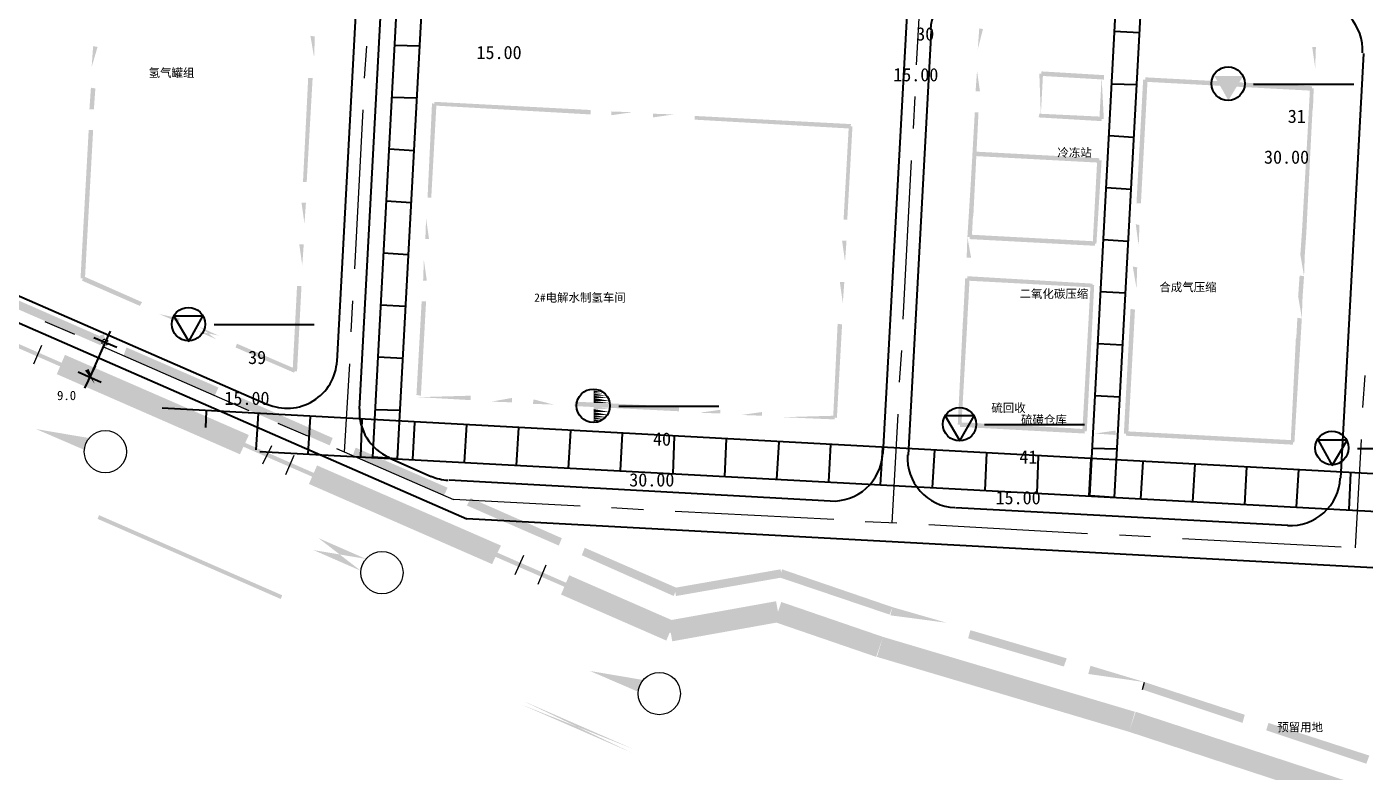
# Model space of a CAD drawing. Header units: metres. Extents: x 110 to 500, y 133 to 419.
# Drawn here: x 286.3 to 394.6, y 235.1 to 295.4 of the extents above; entities that cross this region are included whole.
import ezdxf

# ---------------------------------------------------------------- set-up
doc = ezdxf.new("R2010")
doc.units = ezdxf.units.M
for name, color, linetype in [('PDF_0', 7, 'Continuous'), ('PDF_0-道路边线', 7, 'Continuous'), ('PDF_0高压线', 7, 'Continuous'), ('PDF_DM-尺寸标注', 7, 'Continuous'), ('PDF_HY_BZ_CC', 7, 'Continuous'), ('PDF_ROAD-CENT', 7, 'Continuous'), ('PDF_ZT-二期EPC承包商范围线', 7, 'Continuous'), ('PDF_勘探点', 7, 'Continuous'), ('PDF_绿线', 7, 'Continuous')]:
    doc.layers.add(name, color=color, linetype=linetype)
doc.styles.add('CHINESE', font='宋体')

msp = doc.modelspace()

# ---------------------------------------------------------------- hatches: boundary and pattern name
at = {"layer": 'PDF_0'}
for points in [[(292.28, 269.66), (292.52, 270.26), (285.14, 273.5), (284.84, 272.9)], [(303.56, 260.84), (304.28, 262.4), (289.4, 268.88), (288.74, 267.32)], [(301.52, 265.58), (301.82, 266.24), (294.38, 269.48), (294.14, 268.82)], [(310.82, 261.56), (311.06, 262.16), (303.68, 265.4), (303.38, 264.8)], [(320.06, 257.48), (320.36, 258.14), (312.92, 261.38), (312.68, 260.72)], [(323.96, 251.96), (324.68, 253.46), (309.8, 259.94), (309.14, 258.44)], [(329.36, 253.46), (329.6, 254.06), (322.22, 257.3), (321.92, 256.7)], [(338.66, 249.38), (338.9, 250.04), (331.46, 253.28), (331.22, 252.68)], [(338.72, 250.04), (338.84, 249.38), (347.42, 250.88), (347.3, 251.54)], [(356.12, 247.88), (356.36, 248.48), (347.42, 251.54), (347.24, 250.88)], [(338.06, 245.78), (338.72, 247.34), (330.2, 251.06), (329.54, 249.5)], [(338.24, 247.4), (338.54, 245.72), (347.24, 247.28), (346.94, 248.96)], [(355.04, 244.46), (355.58, 246.08), (347.36, 248.9), (346.82, 247.28)], [(375.5, 238.4), (375.98, 240.02), (355.58, 246.08), (355.1, 244.46)], [(370.22, 243.68), (370.46, 244.34), (362.66, 246.62), (362.48, 245.96)], [(384.68, 239.12), (384.86, 239.78), (376.76, 242.42), (376.58, 241.82)], [(393.26, 232.58), (393.8, 234.2), (376.04, 240.02), (375.5, 238.4)], [(394.7, 235.82), (394.94, 236.48), (386.78, 239.12), (386.6, 238.52)]]:
    msp.add_hatch(color=7, dxfattribs=at).paths.add_polyline_path(points)
h = msp.add_hatch(color=7, dxfattribs=at)
h.paths.add_polyline_path([(293.06, 269.3), (293.06, 269.3), (292.22, 270.44), (292.22, 270.44)])
h.paths.add_polyline_path([(292.7, 269.18), (292.58, 270.56), (292.58, 270.56), (292.22, 270.44)])
h = msp.add_hatch(color=7, dxfattribs=at)
h.paths.add_polyline_path([(291.5, 266.42), (291.8, 266.54), (291.32, 267.74), (291.02, 267.62)])
h.paths.add_polyline_path([(291.5, 266.42), (291.8, 266.54), (291.8, 266.54), (291.02, 267.62)])
h = msp.add_hatch(color=7, dxfattribs=at)
h.paths.add_polyline_path([(360.56, 246.56), (360.74, 247.22), (356.36, 248.48), (356.18, 247.82)])
h.paths.add_polyline_path([(360.56, 246.56), (360.74, 247.22), (360.74, 247.22), (356.18, 247.82)])
h = msp.add_hatch(color=7, dxfattribs=at)
h.paths.add_polyline_path([(376.58, 241.82), (376.76, 242.42), (372.38, 243.74), (372.2, 243.08)])
h.paths.add_polyline_path([(376.58, 241.82), (376.76, 242.42), (376.76, 242.42), (372.2, 243.08)])
at = {"layer": 'PDF_0高压线'}
h = msp.add_hatch(color=7, dxfattribs=at)
h.paths.add_polyline_path([(287.06, 262.88), (287.06, 262.88), (290.96, 261.2), (291.32, 262.16), (287.48, 263.84), (274.04, 269.72), (273.62, 268.76)])
h.paths.add_polyline_path([(287.06, 262.88), (287.06, 262.88), (291.32, 262.16), (287.48, 263.84), (287.48, 263.84), (274.04, 269.72), (273.62, 268.76)])
h = msp.add_hatch(color=7, dxfattribs=at)
h.paths.add_polyline_path([(309.5, 253.1), (309.5, 253.1), (313.76, 252.38), (313.76, 252.38), (309.92, 254.06), (294.44, 260.78), (294.02, 259.88)])
h.paths.add_polyline_path([(309.5, 253.1), (309.5, 253.1), (313.34, 251.42), (309.92, 254.06), (309.92, 254.06), (294.44, 260.78), (294.02, 259.88)])
h = msp.add_hatch(color=7, dxfattribs=at)
h.paths.add_polyline_path([(331.88, 243.32), (331.88, 243.32), (335.78, 241.64), (336.14, 242.6), (332.3, 244.28), (316.82, 251), (316.46, 250.1)])
h.paths.add_polyline_path([(331.88, 243.32), (331.88, 243.32), (336.14, 242.6), (332.3, 244.28), (332.3, 244.28), (316.82, 251), (316.46, 250.1)])
h = msp.add_hatch(color=7, dxfattribs=at)
h.paths.add_polyline_path([(354.32, 233.54), (354.32, 233.54), (358.58, 232.82), (358.58, 232.82), (354.68, 234.5), (339.26, 241.22), (338.84, 240.32)])
h.paths.add_polyline_path([(354.32, 233.54), (354.32, 233.54), (358.16, 231.86), (354.68, 234.5), (354.68, 234.5), (339.26, 241.22), (338.84, 240.32)])
at = {"layer": 'PDF_DM-尺寸标注'}
h = msp.add_hatch(color=7, dxfattribs=at)
h.paths.add_polyline_path([(292.34, 269.78), (292.64, 269.6), (292.94, 270.02), (292.82, 270.14), (292.34, 270.02)])
h.paths.add_polyline_path([(292.46, 269.66), (292.82, 269.66), (292.94, 269.78), (292.64, 270.2), (292.46, 270.14)])
at = {"layer": 'PDF_HY_BZ_CC'}
h = msp.add_hatch(color=7, dxfattribs=at)
h.paths.add_polyline_path([(309.2, 293), (309.56, 292.94), (309.62, 294.62), (309.26, 294.68)])
h.paths.add_polyline_path([(309.2, 293), (309.56, 292.94), (309.56, 292.94), (309.26, 294.68)])
h = msp.add_hatch(color=7, dxfattribs=at)
h.paths.add_polyline_path([(363.62, 293.54), (363.62, 293.54), (363.38, 295.28), (363.38, 295.28)])
h.paths.add_polyline_path([(363.26, 293.6), (363.68, 295.22), (363.68, 295.22), (363.38, 295.28)])
h = msp.add_hatch(color=7, dxfattribs=at)
h.paths.add_polyline_path([(291.92, 292.1), (291.92, 292.1), (291.68, 293.84), (291.68, 293.84)])
h.paths.add_polyline_path([(291.56, 292.16), (292.04, 293.78), (292.04, 293.78), (291.68, 293.84)])
h = msp.add_hatch(color=7, dxfattribs=at)
h.paths.add_polyline_path([(390.2, 292.1), (390.56, 292.1), (390.62, 293.78), (390.32, 293.78)])
h.paths.add_polyline_path([(390.2, 292.1), (390.56, 292.1), (390.56, 292.1), (390.32, 293.78)])
h = msp.add_hatch(color=7, dxfattribs=at)
h.paths.add_polyline_path([(363.08, 290.18), (363.44, 290.18), (363.5, 291.86), (363.2, 291.86)])
h.paths.add_polyline_path([(363.44, 290.18), (363.5, 291.86), (363.2, 291.86), (363.2, 291.86)])
h = msp.add_hatch(color=7, dxfattribs=at)
h.paths.add_polyline_path([(291.38, 288.74), (291.74, 288.74), (291.5, 290.48), (291.5, 290.48)])
h.paths.add_polyline_path([(291.74, 288.74), (291.86, 290.42), (291.86, 290.42), (291.5, 290.48)])
for points in [[(308.66, 282.86), (308.96, 282.86), (309.44, 291.26), (309.08, 291.26)], [(318.74, 281.6), (319.04, 281.6), (319.46, 289.16), (319.1, 289.22)], [(331.94, 288.32), (331.94, 288.68), (319.28, 289.34), (319.28, 289.04)], [(352.94, 287.18), (353, 287.54), (340.34, 288.2), (340.34, 287.9)], [(362.54, 280.1), (362.9, 280.1), (363.32, 288.5), (363.02, 288.5)], [(290.66, 275.06), (291.02, 275.06), (291.68, 287.06), (291.32, 287.06)], [(352.4, 279.8), (352.7, 279.8), (353.12, 287.36), (352.82, 287.36)], [(389.48, 278.66), (389.84, 278.66), (390.26, 287.06), (389.96, 287.06)], [(295.46, 272.84), (295.64, 273.14), (290.9, 275.24), (290.78, 274.88)], [(307.82, 267.56), (308.18, 267.56), (308.54, 274.46), (308.18, 274.46)], [(317.84, 265.64), (318.2, 265.58), (318.62, 273.2), (318.26, 273.2)], [(351.56, 263.84), (351.86, 263.78), (352.28, 271.34), (351.92, 271.4)], [(361.64, 263.24), (361.94, 263.24), (362.42, 271.64), (362.06, 271.7)], [(307.94, 267.44), (308.06, 267.74), (303.32, 269.78), (303.2, 269.48)], [(388.58, 261.8), (388.88, 261.8), (389.36, 270.2), (389, 270.26)], [(330.62, 264.74), (339.08, 264.32), (339.08, 264.68), (330.68, 265.1)], [(371.06, 262.58), (371.06, 262.94), (361.82, 263.42), (361.82, 263.06)], [(388.76, 261.62), (388.76, 261.98), (379.46, 262.46), (379.46, 262.16)]]:
    msp.add_hatch(color=7, dxfattribs=at).paths.add_polyline_path(points)
h = msp.add_hatch(color=7, dxfattribs=at)
h.paths.add_polyline_path([(390.02, 288.74), (390.38, 288.74), (390.44, 290.42), (390.14, 290.42)])
h.paths.add_polyline_path([(390.02, 288.74), (390.38, 288.74), (390.38, 288.74), (390.14, 290.42)])
h = msp.add_hatch(color=7, dxfattribs=at)
h.paths.add_polyline_path([(333.62, 288.26), (335.3, 288.14), (335.3, 288.5), (333.62, 288.56)])
h.paths.add_polyline_path([(333.62, 288.26), (335.3, 288.14), (335.3, 288.5), (335.3, 288.5)])
h = msp.add_hatch(color=7, dxfattribs=at)
h.paths.add_polyline_path([(336.98, 288.08), (338.66, 287.96), (338.66, 288.32), (336.98, 288.38)])
h.paths.add_polyline_path([(336.98, 288.08), (338.66, 287.96), (338.66, 288.32), (338.66, 288.32)])
h = msp.add_hatch(color=7, dxfattribs=at)
h.paths.add_polyline_path([(308.48, 279.5), (308.78, 279.5), (308.9, 281.18), (308.54, 281.18)])
h.paths.add_polyline_path([(308.48, 279.5), (308.78, 279.5), (308.78, 279.5), (308.54, 281.18)])
h = msp.add_hatch(color=7, dxfattribs=at)
h.paths.add_polyline_path([(318.56, 278.24), (318.86, 278.24), (318.98, 279.92), (318.62, 279.92)])
h.paths.add_polyline_path([(318.86, 278.24), (318.98, 279.92), (318.62, 279.92), (318.62, 279.92)])
h = msp.add_hatch(color=7, dxfattribs=at)
h.paths.add_polyline_path([(362.36, 276.74), (362.72, 276.74), (362.78, 278.42), (362.42, 278.42)])
h.paths.add_polyline_path([(362.72, 276.74), (362.78, 278.42), (362.42, 278.42), (362.42, 278.42)])
h = msp.add_hatch(color=7, dxfattribs=at)
h.paths.add_polyline_path([(308.3, 276.14), (308.6, 276.14), (308.72, 277.82), (308.36, 277.82)])
h.paths.add_polyline_path([(308.3, 276.14), (308.6, 276.14), (308.6, 276.14), (308.36, 277.82)])
h = msp.add_hatch(color=7, dxfattribs=at)
h.paths.add_polyline_path([(352.22, 276.44), (352.52, 276.44), (352.64, 278.12), (352.28, 278.12)])
h.paths.add_polyline_path([(352.22, 276.44), (352.52, 276.44), (352.52, 276.44), (352.28, 278.12)])
h = msp.add_hatch(color=7, dxfattribs=at)
h.paths.add_polyline_path([(318.38, 274.88), (318.68, 274.88), (318.8, 276.56), (318.44, 276.56)])
h.paths.add_polyline_path([(318.68, 274.88), (318.8, 276.56), (318.44, 276.56), (318.44, 276.56)])
h = msp.add_hatch(color=7, dxfattribs=at)
h.paths.add_polyline_path([(389.3, 275.3), (389.66, 275.24), (389.72, 276.98), (389.36, 276.98)])
h.paths.add_polyline_path([(389.3, 275.3), (389.66, 275.24), (389.66, 275.24), (389.36, 276.98)])
h = msp.add_hatch(color=7, dxfattribs=at)
h.paths.add_polyline_path([(352.04, 273.08), (352.34, 273.08), (352.46, 274.76), (352.1, 274.76)])
h.paths.add_polyline_path([(352.04, 273.08), (352.34, 273.08), (352.34, 273.08), (352.1, 274.76)])
h = msp.add_hatch(color=7, dxfattribs=at)
h.paths.add_polyline_path([(362.18, 273.38), (362.54, 273.38), (362.6, 275.06), (362.24, 275.06)])
h.paths.add_polyline_path([(362.54, 273.38), (362.6, 275.06), (362.24, 275.06), (362.24, 275.06)])
h = msp.add_hatch(color=7, dxfattribs=at)
h.paths.add_polyline_path([(389.12, 271.94), (389.48, 271.88), (389.54, 273.56), (389.18, 273.62)])
h.paths.add_polyline_path([(389.12, 271.94), (389.48, 271.88), (389.48, 271.88), (389.18, 273.62)])
h = msp.add_hatch(color=7, dxfattribs=at)
h.paths.add_polyline_path([(298.58, 271.52), (298.7, 271.82), (297.14, 272.48), (297.02, 272.18)])
h.paths.add_polyline_path([(298.7, 271.82), (297.14, 272.48), (297.02, 272.18), (297.02, 272.18)])
h = msp.add_hatch(color=7, dxfattribs=at)
h.paths.add_polyline_path([(301.82, 270.44), (301.82, 270.44), (300.26, 271.16), (300.14, 270.8)])
h.paths.add_polyline_path([(301.64, 270.14), (300.26, 271.16), (300.14, 270.8), (300.14, 270.8)])
h = msp.add_hatch(color=7, dxfattribs=at)
h.paths.add_polyline_path([(318.02, 265.46), (322.22, 265.22), (322.22, 265.58), (318.02, 265.76)])
h.paths.add_polyline_path([(318.02, 265.46), (318.02, 265.46), (322.22, 265.58), (318.02, 265.76)])
h = msp.add_hatch(color=7, dxfattribs=at)
h.paths.add_polyline_path([(323.9, 265.1), (325.58, 265.04), (325.58, 265.4), (323.9, 265.46)])
h.paths.add_polyline_path([(323.9, 265.1), (323.9, 265.1), (325.58, 265.4), (323.9, 265.46)])
h = msp.add_hatch(color=7, dxfattribs=at)
h.paths.add_polyline_path([(327.26, 264.92), (327.26, 264.92), (329, 265.22), (329, 265.22)])
h.paths.add_polyline_path([(327.26, 264.92), (328.94, 264.86), (327.32, 265.28), (327.32, 265.28)])
h = msp.add_hatch(color=7, dxfattribs=at)
h.paths.add_polyline_path([(340.76, 264.2), (342.44, 264.14), (342.44, 264.44), (340.76, 264.56)])
h.paths.add_polyline_path([(340.76, 264.2), (340.76, 264.2), (342.44, 264.44), (340.76, 264.56)])
h = msp.add_hatch(color=7, dxfattribs=at)
h.paths.add_polyline_path([(344.12, 264.02), (345.8, 263.96), (345.8, 264.26), (344.12, 264.38)])
h.paths.add_polyline_path([(344.12, 264.02), (344.12, 264.02), (345.8, 264.26), (344.12, 264.38)])
h = msp.add_hatch(color=7, dxfattribs=at)
h.paths.add_polyline_path([(347.48, 263.84), (351.68, 263.66), (351.68, 263.96), (347.48, 264.2)])
h.paths.add_polyline_path([(347.48, 263.84), (347.48, 263.84), (351.68, 263.96), (347.48, 264.2)])
h = msp.add_hatch(color=7, dxfattribs=at)
h.paths.add_polyline_path([(372.74, 262.52), (374.42, 262.4), (374.42, 262.76), (372.74, 262.82)])
h.paths.add_polyline_path([(372.74, 262.52), (372.74, 262.52), (374.42, 262.76), (372.74, 262.82)])
h = msp.add_hatch(color=7, dxfattribs=at)
h.paths.add_polyline_path([(376.1, 262.34), (377.78, 262.22), (377.78, 262.58), (376.1, 262.64)])
h.paths.add_polyline_path([(376.1, 262.34), (376.1, 262.34), (377.78, 262.58), (376.1, 262.64)])
at = {"layer": 'PDF_ZT-二期EPC承包商范围线'}
h = msp.add_hatch(color=7, dxfattribs=at)
h.paths.add_polyline_path([(368.06, 288.26), (368.36, 288.26), (368.54, 291.62), (368.24, 291.62)])
h.paths.add_polyline_path([(368.06, 288.26), (368.36, 288.26), (368.36, 288.26), (368.24, 291.62)])
for points in [[(368.36, 291.44), (373.46, 291.14), (373.46, 291.5), (368.42, 291.8)], [(376.1, 281.12), (376.46, 281.12), (377, 291.14), (376.64, 291.14)], [(390.26, 290.24), (390.32, 290.6), (376.82, 291.32), (376.82, 290.96)], [(389.6, 280.4), (389.9, 280.4), (390.44, 290.42), (390.14, 290.42)], [(373.28, 287.78), (373.28, 288.14), (368.24, 288.38), (368.18, 288.08)], [(362.42, 278.42), (362.78, 278.42), (363.14, 285.14), (362.84, 285.14)], [(373.1, 284.42), (373.1, 284.78), (362.96, 285.32), (362.96, 284.96)], [(372.56, 277.88), (372.86, 277.88), (373.28, 284.6), (372.92, 284.6)], [(372.74, 277.7), (372.74, 278.06), (362.6, 278.6), (362.6, 278.24)], [(372.5, 274.34), (372.56, 274.64), (362.42, 275.24), (362.42, 274.88)], [(361.64, 263.24), (361.94, 263.24), (362.6, 275.06), (362.24, 275.06)], [(371.72, 262.7), (372.08, 262.7), (372.68, 274.52), (372.38, 274.52)], [(375.08, 262.52), (375.44, 262.52), (375.98, 272.54), (375.62, 272.6)], [(388.58, 261.8), (388.88, 261.8), (389.48, 271.82), (389.12, 271.88)], [(371.9, 262.52), (371.9, 262.88), (361.82, 263.42), (361.82, 263.06)], [(388.76, 261.62), (388.76, 261.98), (375.26, 262.7), (375.26, 262.34)]]:
    msp.add_hatch(color=7, dxfattribs=at).paths.add_polyline_path(points)
h = msp.add_hatch(color=7, dxfattribs=at)
h.paths.add_polyline_path([(373.1, 287.96), (373.46, 287.96), (373.64, 291.32), (373.28, 291.32)])
h.paths.add_polyline_path([(373.46, 287.96), (373.64, 291.32), (373.28, 291.32), (373.28, 291.32)])
h = msp.add_hatch(color=7, dxfattribs=at)
h.paths.add_polyline_path([(375.92, 277.7), (376.28, 277.7), (376.34, 279.38), (376.04, 279.44)])
h.paths.add_polyline_path([(375.92, 277.7), (376.28, 277.7), (376.28, 277.7), (376.04, 279.44)])
h = msp.add_hatch(color=7, dxfattribs=at)
h.paths.add_polyline_path([(389.36, 276.98), (389.72, 276.98), (389.48, 278.72), (389.48, 278.72)])
h.paths.add_polyline_path([(389.72, 276.98), (389.84, 278.66), (389.84, 278.66), (389.48, 278.72)])
h = msp.add_hatch(color=7, dxfattribs=at)
h.paths.add_polyline_path([(375.74, 274.28), (376.1, 274.28), (376.16, 275.96), (375.8, 276.02)])
h.paths.add_polyline_path([(375.74, 274.28), (376.1, 274.28), (376.1, 274.28), (375.8, 276.02)])
h = msp.add_hatch(color=7, dxfattribs=at)
h.paths.add_polyline_path([(389.18, 273.56), (389.54, 273.56), (389.3, 275.3), (389.3, 275.3)])
h.paths.add_polyline_path([(389.54, 273.56), (389.66, 275.24), (389.66, 275.24), (389.3, 275.3)])
at = {"layer": 'PDF_勘探点'}
for points in [[(383.54, 289.46), (384.74, 291.44), (382.4, 291.44)], [(332.18, 266), (332.66, 266), (332.42, 266.06)], [(332.42, 263.36), (332.66, 263.42), (332.18, 263.42)]]:
    msp.add_hatch(color=7, dxfattribs=at).paths.add_polyline_path(points)
h = msp.add_hatch(color=7, dxfattribs=at)
h.paths.add_polyline_path([(332.18, 265.88), (332.84, 265.88), (332.66, 266), (332.18, 266)])
h.paths.add_polyline_path([(332.84, 265.88), (332.66, 266), (332.18, 266), (332.18, 266)])
h = msp.add_hatch(color=7, dxfattribs=at)
h.paths.add_polyline_path([(332.18, 265.76), (333.02, 265.76), (332.84, 265.88), (332.18, 265.88)])
h.paths.add_polyline_path([(333.02, 265.76), (332.84, 265.88), (332.18, 265.88), (332.18, 265.88)])
h = msp.add_hatch(color=7, dxfattribs=at)
h.paths.add_polyline_path([(332.18, 265.58), (333.2, 265.58), (333.02, 265.76), (332.18, 265.76)])
h.paths.add_polyline_path([(333.2, 265.58), (333.02, 265.76), (332.18, 265.76), (332.18, 265.76)])
h = msp.add_hatch(color=7, dxfattribs=at)
h.paths.add_polyline_path([(332.18, 265.4), (333.32, 265.4), (333.2, 265.58), (332.18, 265.58)])
h.paths.add_polyline_path([(333.32, 265.4), (333.2, 265.58), (332.18, 265.58), (332.18, 265.58)])
h = msp.add_hatch(color=7, dxfattribs=at)
h.paths.add_polyline_path([(332.18, 265.16), (333.44, 265.16), (333.32, 265.4), (332.18, 265.4)])
h.paths.add_polyline_path([(333.44, 265.16), (333.32, 265.4), (332.18, 265.4), (332.18, 265.4)])
h = msp.add_hatch(color=7, dxfattribs=at)
h.paths.add_polyline_path([(332.18, 264.98), (333.5, 264.98), (333.44, 265.16), (332.18, 265.16)])
h.paths.add_polyline_path([(333.5, 264.98), (333.44, 265.16), (332.18, 265.16), (332.18, 265.16)])
h = msp.add_hatch(color=7, dxfattribs=at)
h.paths.add_polyline_path([(332.18, 264.74), (333.56, 264.74), (333.5, 264.98), (332.18, 264.98)])
h.paths.add_polyline_path([(333.56, 264.74), (333.5, 264.98), (332.18, 264.98), (332.18, 264.98)])
h = msp.add_hatch(color=7, dxfattribs=at)
h.paths.add_polyline_path([(332.18, 264.5), (333.5, 264.5), (333.56, 264.74), (332.18, 264.74)])
h.paths.add_polyline_path([(333.5, 264.5), (333.56, 264.74), (332.18, 264.74), (332.18, 264.74)])
h = msp.add_hatch(color=7, dxfattribs=at)
h.paths.add_polyline_path([(332.18, 264.26), (333.44, 264.26), (333.5, 264.5), (332.18, 264.5)])
h.paths.add_polyline_path([(333.44, 264.26), (333.5, 264.5), (332.18, 264.5), (332.18, 264.5)])
h = msp.add_hatch(color=7, dxfattribs=at)
h.paths.add_polyline_path([(332.18, 264.02), (333.38, 264.02), (333.44, 264.26), (332.18, 264.26)])
h.paths.add_polyline_path([(333.38, 264.02), (333.44, 264.26), (332.18, 264.26), (332.18, 264.26)])
h = msp.add_hatch(color=7, dxfattribs=at)
h.paths.add_polyline_path([(332.18, 263.84), (333.2, 263.84), (333.38, 264.02), (332.18, 264.02)])
h.paths.add_polyline_path([(333.2, 263.84), (333.38, 264.02), (332.18, 264.02), (332.18, 264.02)])
h = msp.add_hatch(color=7, dxfattribs=at)
h.paths.add_polyline_path([(332.18, 263.66), (333.08, 263.66), (333.2, 263.84), (332.18, 263.84)])
h.paths.add_polyline_path([(333.08, 263.66), (333.2, 263.84), (332.18, 263.84), (332.18, 263.84)])
h = msp.add_hatch(color=7, dxfattribs=at)
h.paths.add_polyline_path([(332.18, 263.54), (332.84, 263.54), (333.08, 263.66), (332.18, 263.66)])
h.paths.add_polyline_path([(332.84, 263.54), (333.08, 263.66), (332.18, 263.66), (332.18, 263.66)])
h = msp.add_hatch(color=7, dxfattribs=at)
h.paths.add_polyline_path([(332.18, 263.42), (332.66, 263.42), (332.84, 263.54), (332.18, 263.54)])
h.paths.add_polyline_path([(332.66, 263.42), (332.84, 263.54), (332.18, 263.54), (332.18, 263.54)])
at = {"layer": 'PDF_绿线'}
for points in [[(292.22, 266.54), (292.34, 266.84), (275.06, 274.4), (274.94, 274.1)], [(314.48, 256.82), (314.6, 257.12), (299.78, 263.6), (299.6, 263.3)], [(306.86, 249.14), (306.98, 249.44), (292.16, 255.92), (292.04, 255.62)], [(339.14, 246.08), (339.26, 246.38), (321.98, 253.94), (321.86, 253.58)]]:
    msp.add_hatch(color=7, dxfattribs=at).paths.add_polyline_path(points)
h = msp.add_hatch(color=7, dxfattribs=at)
h.paths.add_polyline_path([(326.3, 240.62), (326.3, 240.62), (335.24, 236.72), (326.42, 240.92), (326.42, 240.92), (314.42, 246.2), (314.3, 245.9)])
h.paths.add_polyline_path([(326.3, 240.62), (326.3, 240.62), (335.36, 237.02), (326.42, 240.92), (326.42, 240.92), (314.42, 246.2), (314.3, 245.9)])

# ---------------------------------------------------------------- linework, layer by layer
at = {"layer": 'PDF_0', "color": 2, "lineweight": 40}
for points in [[(319.52, 358.4), (321.56, 358.28), (316.28, 260.48), (314.3, 260.6)], [(377.54, 355.28), (379.58, 355.16), (374.3, 257.36), (372.32, 257.48)]]:
    msp.add_lwpolyline(points, close=True, dxfattribs=at)
for points in [[(376.34, 294.92), (374.3, 295.04)], [(318.08, 293.84), (316.1, 293.9)], [(376.1, 290.72), (374.12, 290.78)], [(317.84, 289.64), (315.86, 289.7)], [(375.86, 286.46), (373.88, 286.58)], [(317.66, 285.38), (315.62, 285.5)], [(375.68, 282.26), (373.64, 282.38)], [(317.42, 281.18), (315.38, 281.3)], [(375.44, 278.06), (373.4, 278.18)], [(317.18, 276.98), (315.14, 277.1)], [(375.2, 273.86), (373.16, 273.98)], [(316.94, 272.78), (314.96, 272.9)], [(374.96, 269.66), (372.98, 269.78)], [(316.76, 268.58), (314.72, 268.7)], [(374.78, 265.46), (372.74, 265.58)], [(305.18, 261.08), (450.32, 253.28), (450.5, 256.28), (297.26, 264.56)], [(300.8, 263), (300.86, 264.32)], [(316.52, 264.38), (314.48, 264.44)], [(304.88, 261.2), (305.06, 264.14)], [(309.08, 260.84), (309.26, 263.9)], [(313.34, 260.66), (313.46, 263.66)], [(317.54, 260.42), (317.72, 263.42)], [(321.74, 260.18), (321.92, 263.24)], [(325.94, 259.94), (326.12, 263)], [(330.14, 259.7), (330.32, 262.76)], [(334.34, 259.52), (334.52, 262.52)], [(338.6, 259.28), (338.72, 262.28)], [(342.8, 259.04), (342.92, 262.1)], [(347, 258.8), (347.18, 261.86)], [(351.2, 258.62), (351.38, 261.62)], [(355.4, 258.38), (355.58, 261.38)], [(359.6, 258.14), (359.78, 261.2)], [(374.54, 261.26), (372.5, 261.32)], [(363.86, 257.9), (363.98, 260.96)], [(368.06, 257.66), (368.18, 260.72)], [(372.26, 257.48), (372.44, 260.48)], [(376.46, 257.24), (376.64, 260.24)], [(380.66, 257), (380.84, 260.06)], [(384.86, 256.76), (385.04, 259.82)], [(389.06, 256.58), (389.24, 259.58)], [(393.32, 256.34), (393.44, 259.34)]]:
    msp.add_lwpolyline(points, dxfattribs=at)
at = {"layer": 'PDF_0', "color": 7, "lineweight": 40}
for points in [[(293.06, 270.8), (292.22, 268.94)], [(293.6, 269.48), (291.74, 270.26)], [(291.02, 266.18), (291.86, 267.98)], [(290.48, 267.5), (292.34, 266.66)]]:
    msp.add_lwpolyline(points, dxfattribs=at)
at = {"layer": 'PDF_0', "color": 1}
for points in [[(286.88, 268.16), (287.54, 269.66)], [(305.42, 260.06), (306.14, 261.56)], [(307.28, 259.22), (307.94, 260.78)], [(325.82, 251.12), (326.54, 252.68)], [(327.68, 250.34), (328.34, 251.9)]]:
    msp.add_lwpolyline(points, dxfattribs=at)
at = {"layer": 'PDF_0', "color": 2}
msp.add_lwpolyline([(376.58, 241.82), (376.76, 242.42)], dxfattribs=at)
at = {"layer": 'PDF_0-道路边线', "color": 3, "lineweight": 40}
for points in [[(311.42, 268.34), (314.48, 324.92)], [(313.22, 264.5), (316.46, 324.8)], [(358.94, 322.52), (355.58, 260.9)], [(359.48, 295.1), (357.62, 260.78)], [(394.46, 293.24), (392.6, 258.92)], [(276.26, 277.76), (305.78, 264.86)], [(275.78, 275.78), (321.92, 255.62)], [(315.68, 260.54), (319.04, 259.04)], [(351.32, 257.06), (320.48, 258.74)], [(453.08, 248.54), (321.92, 255.62)], [(388.34, 255.08), (361.46, 256.52)]]:
    msp.add_lwpolyline(points, dxfattribs=at)
for centre, start, end in [((363.47, 294.95), 86.918, 176.919), ((390.35, 293.51), -3.082, 86.919), ((307.37, 268.61), -58.3346, -3.0811), ((307.37, 268.61), -113.5877, -58.3352), ((317.27, 264.29), 176.9176, -113.5868), ((351.53, 261.11), -93.082, -3.081), ((361.61, 260.57), 176.918, -93.081), ((320.63, 262.79), -113.5897, -93.0791), ((388.55, 259.13), -93.0817, -3.0813)]:
    msp.add_arc(centre, 4.05, start, end, dxfattribs=at)
at = {"layer": 'PDF_0高压线', "color": 1}
for centre in [(292.67, 261.05), (315.05, 251.27), (337.49, 241.49)]:
    msp.add_circle(centre, 1.71, dxfattribs=at)
at = {"layer": 'PDF_DM-尺寸标注', "color": 7, "lineweight": 40}
msp.add_lwpolyline([(291.44, 267.08), (292.64, 269.84)], dxfattribs=at)
at = {"layer": 'PDF_ROAD-CENT', "color": 6}
for points in [[(359, 305.12), (358.28, 292.34)], [(313.64, 291.26), (313.82, 293.84)], [(358.16, 289.76), (358.04, 287.18)], [(312.86, 275.84), (313.52, 288.68)], [(357.86, 284.6), (357.2, 271.76)], [(312.56, 270.74), (312.68, 273.26)], [(287.78, 271.58), (290.18, 270.56)], [(292.52, 269.54), (304.28, 264.38)], [(357.08, 269.24), (356.9, 266.66)], [(312.02, 261.02), (312.44, 268.16)], [(394.58, 267.2), (394.4, 264.62)], [(306.62, 263.36), (309.02, 262.34)], [(356.78, 264.08), (356.3, 255.26)], [(311.36, 261.32), (320.84, 257.18)], [(394.28, 262.04), (393.8, 253.28)], [(331.1, 256.64), (320.84, 257.18)], [(336.2, 256.34), (333.62, 256.52)], [(351.62, 255.56), (338.78, 256.22)], [(356.72, 255.26), (354.14, 255.38)], [(372.14, 254.42), (359.3, 255.14)], [(377.24, 254.18), (374.72, 254.3)], [(392.66, 253.34), (379.82, 254)]]:
    msp.add_lwpolyline(points, dxfattribs=at)
at = {"layer": 'PDF_勘探点', "color": 5, "lineweight": 40}
for points in [[(385.58, 290.78), (393.68, 290.78)], [(301.46, 271.34), (309.56, 271.34)], [(334.22, 264.74), (342.32, 264.74)], [(363.8, 263.24), (371.9, 263.24)], [(393.98, 261.32), (402.08, 261.32)]]:
    msp.add_lwpolyline(points, dxfattribs=at)
for points in [[(299.42, 269.96), (300.56, 272), (298.22, 272)], [(361.82, 261.92), (362.96, 263.96), (360.62, 263.96)], [(391.94, 259.94), (393.14, 261.98), (390.8, 261.98)]]:
    msp.add_lwpolyline(points, close=True, dxfattribs=at)
for centre in [(383.51, 290.81), (299.39, 271.37), (332.15, 264.77), (361.79, 263.27), (391.91, 261.35)]:
    msp.add_circle(centre, 1.35, dxfattribs=at)

# ---------------------------------------------------------------- texts
at = {"color": 5, "char_height": 1.073, "attachment_point": 7, "style": 'CHINESE'}
for s, insert in [('30', (358.28, 294.28)), ('15.00', (322.7, 292.78)), ('15.00', (356.42, 290.98)), ('31', (388.34, 287.62)), ('30.00', (386.42, 284.32)), ('39', (304.22, 268.12)), ('15.00', (302.3, 264.82)), ('40', (336.98, 261.52)), ('41', (366.62, 260.08)), ('30.00', (335.06, 258.22)), ('15.00', (364.7, 256.78))]:
    msp.add_mtext(s, dxfattribs=dict(at, insert=insert))
at = {"attachment_point": 7, "style": 'CHINESE'}
for s, insert, char_height in [('氢气罐组', (296.17, 291.27), 0.679), ('冷冻站', (369.7, 284.81), 0.679), ('二氧化碳压缩', (366.64, 273.4), 0.679), ('合成气压缩', (377.95, 273.93), 0.679), ('2#电解水制氢车间', (327.37, 273.09), 0.679), ('9.0', (288.76, 265.21), 0.755), ('硫回收', (364.36, 264.17), 0.679), ('硫磺仓库', (366.76, 263.21), 0.679), ('预留用地', (387.49, 238.35), 0.679)]:
    msp.add_mtext(s, dxfattribs=dict(at, insert=insert, char_height=char_height))

doc.saveas('drawing.dxf')
